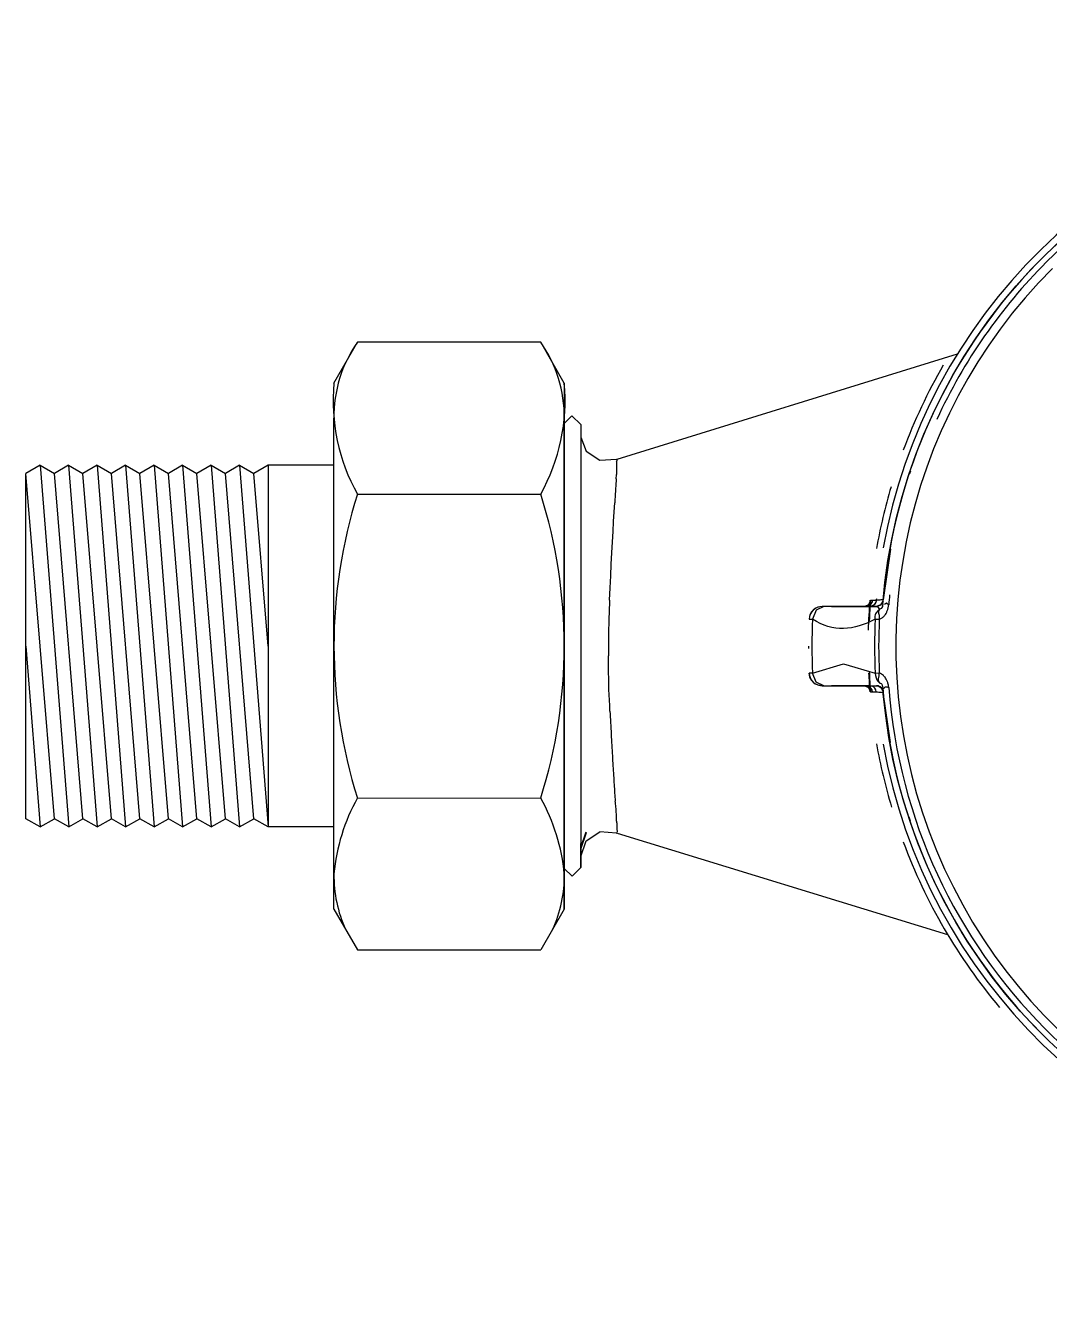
# Model space of a CAD drawing. Header units: millimetres. Extents: x 1218 to 72853, y -34712 to 16286.
# Drawn here: x 32371.1 to 32516.8, y 6643.9 to 6826.3 of the extents above; entities that cross this region are included whole.
import ezdxf

# ---------------------------------------------------------------- set-up
doc = ezdxf.new("R2010")
doc.units = ezdxf.units.MM
doc.set_wipeout_variables(frame=1)
doc.styles.get("Standard").update_dxf_attribs({"font": 'arial.ttf'})

# ---------------------------------------------------------------- blocks, each defined once
blk = doc.blocks.new('DONGHO-D50 PPR')
at = {"color": 8}
blk.add_wipeout([(3.76, -94.12), (-3.77, -94.12), (-5.1, -93.57), (-5.65, -92.24), (-5.65, -80.37), (-7.51, -79.18), (-17.16, -77.54), (-20.83, -76.76), (-23.18, -76.08), (-30.55, -73.44), (-36.98, -70.73), (-39.63, -68.45), (-43.73, -65.91), (-48.82, -62.23), (-53.13, -58.6), (-56.84, -55.01), (-59.1, -52.57), (-61.29, -51.42), (-68.68, -41.04), (-115.74, -26.63), (-118.14, -26.45), (-120.11, -27.72), (-120.88, -29.93), (-120.88, -31.52), (-122.12, -32.76), (-123.22, -37.44), (-126.56, -43.24), (-153.03, -42.56), (-155.99, -37.45), (-155.99, -25.74), (-199.86, -25.68), (-199.84, 25.8), (-155.99, 25.8), (-155.99, 37.46), (-152.65, 43.26), (-126.57, 43.26), (-123.22, 37.46), (-115.75, 26.63), (-67.26, 41.62), (-62.13, 48.95), (-56.82, 53.62), (-49.92, 61.35), (-43.45, 66.1), (-33.29, 71.75), (-26.96, 74.36), (-22.62, 76.25), (-14.28, 78.24), (-10.48, 78.84), (-6.63, 79.73), (-5.45, 87.26), (-4.18, 88.33), (4.21, 88.33), (5.47, 87.28), (6.64, 79.73), (16.51, 77.8), (23.84, 75.88), (30.71, 73.36), (48.33, 62.61), (54.66, 57.17), (61.29, 51.42), (65.87, 45.41), (146.99, 26.41), (150.13, 27.57), (151.48, 30.22), (151.48, 31.52), (152.72, 32.76), (153.82, 37.44), (157.16, 43.23), (183.24, 43.24), (186.59, 37.44), (186.59, 25.74), (230.46, 25.89), (230.45, -25.81), (186.59, -25.76), (186.59, -37.46), (183.25, -43.26), (157.17, -43.26), (153.82, -37.47), (153.82, -31.91), (152.83, -32.89), (151.48, -31.54), (151.4, -29.81), (150.53, -27.97), (149.13, -27), (147.54, -26.75), (146.83, -26.88), (64.09, -46.36), (60.85, -50.53), (57.02, -54.82), (53.18, -58.55), (49.27, -61.88), (45.08, -64.99), (41.26, -67.48), (36.86, -70.48), (29.1, -73.55), (21.3, -76.63), (12.58, -78.54), (6.2, -79.49), (5.64, -91.98), (5.09, -93.57)], dxfattribs=at)
for p, q in [((-155.99, 37.46), (-152.65, 43.26)), ((-126.57, 43.26), (-152.65, 43.26)), ((-123.22, 37.46), (-126.57, 43.26)), ((-115.71, 26.63), (-67.26, 41.62)), ((-123.22, 37.46), (-123.22, 32.78)), ((-155.99, -37.45), (-155.99, 32.44)), ((-123.22, 31.69), (-122.13, 32.78)), ((-123.22, 32.78), (-123.22, 31.03)), ((-120.88, 31.53), (-122.13, 32.78)), ((-120.88, 31.53), (-120.88, 30.44)), ((-197.79, 25.75), (-199.82, 24.58)), ((-197.79, 25.75), (-195.77, 24.58)), ((-193.74, 25.75), (-195.77, 24.58)), ((-193.74, 25.75), (-191.71, 24.58)), ((-189.68, 25.75), (-191.71, 24.58)), ((-189.68, 25.75), (-187.66, 24.58)), ((-185.63, 25.75), (-187.66, 24.58)), ((-185.63, 25.75), (-183.6, 24.58)), ((-181.57, 25.76), (-183.6, 24.58)), ((-181.57, 25.76), (-179.55, 24.58)), ((-177.52, 25.76), (-179.55, 24.58)), ((-177.52, 25.76), (-175.49, 24.59)), ((-173.47, 25.76), (-175.49, 24.59)), ((-173.47, 25.76), (-171.44, 24.59)), ((-169.41, 25.76), (-171.44, 24.59)), ((-169.41, 25.76), (-167.38, 24.59)), ((-165.36, 25.76), (-167.38, 24.59)), ((-165.36, 25.76), (-165.35, -25.74)), ((-155.99, 25.76), (-165.36, 25.76)), ((-158.33, 25.76), (-165.36, 25.76)), ((-199.82, -24.57), (-199.82, 24.58)), ((-152.65, 21.63), (-126.57, 21.63)), ((-120.88, 1.18), (-120.88, -31.52)), ((-152.65, -21.62), (-126.56, -21.61)), ((-197.79, -25.74), (-199.82, -24.57)), ((-197.79, -25.74), (-195.76, -24.57)), ((-193.73, -25.74), (-195.76, -24.57)), ((-193.73, -25.74), (-191.71, -24.57)), ((-189.68, -25.74), (-191.71, -24.57)), ((-189.68, -25.74), (-187.65, -24.57)), ((-185.63, -25.74), (-187.65, -24.57)), ((-185.63, -25.74), (-183.6, -24.57)), ((-181.57, -25.74), (-183.6, -24.57)), ((-181.57, -25.74), (-179.54, -24.57)), ((-177.52, -25.74), (-179.54, -24.57)), ((-177.52, -25.74), (-175.49, -24.57)), ((-173.46, -25.74), (-175.49, -24.57)), ((-173.46, -25.74), (-171.44, -24.57)), ((-169.41, -25.74), (-171.44, -24.57)), ((-169.41, -25.74), (-167.38, -24.57)), ((-165.35, -25.74), (-167.38, -24.57)), ((-155.99, -25.74), (-165.35, -25.74)), ((-158.33, -25.74), (-165.35, -25.74)), ((-120.88, -28.65), (-120.12, -26.45)), ((-120.11, -26.59), (-120.88, -28.82)), ((-115.79, -26.61), (-118.14, -26.45)), ((-115.7, -26.64), (-68.68, -41.04)), ((-120.88, -31.51), (-120.88, -28.08)), ((-123.22, -32.76), (-123.22, -31.01)), ((-123.22, -31.67), (-122.12, -32.76)), ((-123.22, -37.44), (-123.22, -32.76)), ((-120.88, -31.51), (-122.12, -32.76)), ((-155.99, -37.45), (-152.64, -43.24)), ((-123.22, -37.44), (-126.56, -43.24)), ((-152.64, -43.24), (-126.56, -43.24))]:
    blk.add_line(p, q)
for p, q in [((-123.22, -37.44), (-123.22, 32.45)), ((-123.22, 31.03), (-123.22, -31.01)), ((-120.88, 31.53), (-120.88, 1.18)), ((-120.88, 30.44), (-120.88, -28.08)), ((-197.79, 25.75), (-193.73, -25.74)), ((-193.74, 25.75), (-189.68, -25.74)), ((-189.68, 25.75), (-185.63, -25.74)), ((-185.63, 25.75), (-181.57, -25.74)), ((-181.57, 25.76), (-177.52, -25.74)), ((-177.52, 25.76), (-173.46, -25.74)), ((-173.47, 25.76), (-169.41, -25.74)), ((-169.41, 25.76), (-165.35, -25.74)), ((-195.76, -24.57), (-199.82, 24.58)), ((-191.71, -24.57), (-195.77, 24.58)), ((-187.65, -24.57), (-191.71, 24.58)), ((-183.6, -24.57), (-187.66, 24.58)), ((-179.54, -24.57), (-183.6, 24.58)), ((-175.49, -24.57), (-179.55, 24.58)), ((-171.44, -24.57), (-175.49, 24.59)), ((-167.38, -24.57), (-171.44, 24.59)), ((-165.36, 0.01), (-167.38, 24.59)), ((-74.11, 24.48), (-73.98, 24.88)), ((-73.98, 24.89), (-74.1, 24.52)), ((-123.22, -37.44), (-123.22, 21.63)), ((-116.36, 14.83), (-116.28, 16.33)), ((-76.81, 13.8), (-77.86, 6.59)), ((-77.86, 6.59), (-76.81, 13.76)), ((-116.78, 6.55), (-116.7, 8.29)), ((-85.18, 5.65), (-80.37, 5.65)), ((-80.29, 5.65), (-85.18, 5.65)), ((-77.89, 5.96), (-77.83, 6.06)), ((-78.99, 3.85), (-78.4, 3.82)), ((-199.82, 0), (-197.79, -25.74)), ((-123.22, 0.01), (-123.22, -37.44)), ((-78.99, -3.84), (-78.4, -3.81)), ((-80.38, -5.64), (-85.18, -5.64)), ((-80.29, -5.64), (-85.18, -5.64)), ((-76.82, -13.71), (-77.86, -6.55)), ((-73.99, -24.84), (-74.15, -24.36)), ((-74.14, -24.42), (-74, -24.84)), ((-66.55, -40.93), (-66.75, -40.61))]:
    blk.add_line(p, q, dxfattribs=at)
at = {"color": 8, "flags": 128}
for points in [[(-77.9, 5.96), (-77.59, 9.07), (-77.17, 12.17), (-76.62, 15.25), (-75.95, 18.3), (-75.16, 21.32), (-74.24, 24.31), (-73.21, 27.26), (-72.06, 30.16), (-70.8, 33.02), (-69.42, 35.83), (-67.94, 38.57), (-66.34, 41.26), (-64.64, 43.88), (-62.83, 46.43), (-60.92, 48.91), (-58.92, 51.3), (-56.82, 53.62), (-54.63, 55.85), (-52.35, 57.99)], [(-116.28, 16.33), (-116.2, 17.76), (-116.12, 19.11), (-116.04, 20.39)], [(-116.7, 8.29), (-116.61, 9.99), (-116.53, 11.66), (-116.45, 13.27), (-116.36, 14.83)], [(-86.52, 5.65), (-86.85, 5.61), (-87.15, 5.53), (-87.41, 5.41), (-87.82, 5.12), (-88.05, 4.84), (-88.19, 4.6), (-88.33, 4.21), (-88.39, 3.86)], [(-86.27, 5.65), (-87.4, 5.13), (-87.89, 3.84)], [(-78.79, 5.65), (-80.21, 5.65), (-81.65, 5.65), (-83.13, 5.65), (-84.67, 5.65), (-86.27, 5.65)], [(-79.64, 6.52), (-79.94, 5.9), (-80.34, 5.69)], [(-80.29, 5.65), (-80.18, 5.65), (-80.08, 5.65), (-79.97, 5.65), (-79.87, 5.65), (-79.76, 5.65)], [(-79.39, 6.52), (-79.42, 6.52), (-79.45, 6.52), (-79.48, 6.52), (-79.5, 6.52), (-79.53, 6.52), (-79.56, 6.52), (-79.59, 6.52), (-79.61, 6.52), (-79.64, 6.52)], [(-78.83, 6.52), (-78.94, 6.52), (-79.05, 6.52), (-79.17, 6.52), (-79.28, 6.52), (-79.39, 6.52)], [(-78.85, 6.44), (-78.89, 6.28), (-79.07, 5.96)], [(-78.78, 5.66), (-78.15, 5.9), (-77.86, 6.5)], [(-77.87, 6.44), (-78.21, 5.87), (-78.78, 5.66)], [(-77.64, 5.98), (-77.37, 6.18), (-77.06, 5.9)], [(-116.72, -9.24), (-116.76, -8.47), (-116.8, -7.71), (-116.83, -6.93), (-116.86, -6.15), (-116.88, -5.37), (-116.9, -4.58), (-116.92, -3.79), (-116.93, -3), (-116.94, -2.2), (-116.95, -1.4)], [(-87.89, -3.84), (-83.48, -2.51), (-78.99, -3.86)], [(-88.39, -3.85), (-88.33, -4.18), (-88.24, -4.48), (-88.12, -4.73), (-87.81, -5.12), (-87.52, -5.34), (-87.01, -5.56), (-86.52, -5.64)], [(-86.52, -5.64), (-87.08, -5.54), (-87.6, -5.3), (-88, -4.91), (-88.27, -4.41), (-88.39, -3.85)], [(-86.27, -5.64), (-87.4, -5.12), (-87.89, -3.84)], [(-78.99, -3.84), (-78.95, -4.17), (-78.86, -4.49), (-78.73, -4.78), (-78.55, -5.04), (-78.34, -5.26)], [(-78.34, -5.26), (-78.51, -4.95), (-78.5, -4.63), (-78.41, -4.24), (-78.4, -3.81)], [(-86.27, -5.64), (-84.73, -5.64), (-83.24, -5.64), (-81.78, -5.64), (-80.3, -5.64), (-78.79, -5.64)], [(-80.34, -5.68), (-79.94, -5.89), (-79.64, -6.51)], [(-79.76, -5.64), (-79.87, -5.64), (-79.97, -5.64), (-80.08, -5.64), (-80.18, -5.64), (-80.29, -5.64)], [(-79.99, -5.72), (-80.08, -5.69), (-80.28, -5.65)], [(-79.75, -5.66), (-79.69, -5.66), (-79.56, -5.66), (-79.36, -5.66), (-79.1, -5.66), (-78.78, -5.66)], [(-78.84, -6.5), (-78.91, -6.22), (-79.04, -5.99), (-79.23, -5.81), (-79.47, -5.7), (-79.75, -5.66)], [(-79.64, -6.51), (-79.58, -6.51), (-79.52, -6.51), (-79.46, -6.51), (-79.39, -6.51)], [(-79.39, -6.51), (-79.28, -6.51), (-79.17, -6.51), (-79.05, -6.51), (-78.94, -6.51), (-78.83, -6.51)], [(-77.86, -6.5), (-77.92, -6.23), (-78.06, -5.99), (-78.26, -5.81), (-78.51, -5.69), (-78.78, -5.65)], [(-54.02, -56.44), (-56.23, -54.23), (-58.35, -51.94), (-60.39, -49.57), (-62.32, -47.11), (-64.15, -44.58), (-65.88, -41.98), (-67.51, -39.31), (-69.03, -36.58), (-70.44, -33.79), (-71.73, -30.95), (-72.91, -28.05), (-73.98, -25.12), (-74.92, -22.14), (-75.75, -19.12), (-76.45, -16.08), (-77.03, -13.01), (-77.49, -9.92), (-77.83, -6.81), (-77.9, -5.96)]]:
    blk.add_lwpolyline(points, dxfattribs=at)
at = {"flags": 128}
for points in [[(-120.87, 29.75), (-120.11, 27.77), (-118.14, 26.46), (-115.79, 26.62)], [(-120.88, -29.94), (-120.11, -27.72), (-118.14, -26.41)]]:
    blk.add_lwpolyline(points, dxfattribs=at)
at = {"color": 8}
for centre, radius, start, end in [((0, 0), 79.1, 99.1673, 169.8205), ((0, 0), 78.12, 94.3723, 170.0994), ((0, 0), 77.28, 94.3723, 134.9971), ((0, 0), 77.28, 134.9971, 155.3095), ((0, 0), 80.01, 149.9971, 159.5838), ((0, 0), 80.01, 163.5286, 169.9971), ((0, 0), 77.28, 174.5778, 175.6219), ((-86.51, 3.77), 1.88, 89.9971, 177.5052), ((0, 0), 80.01, 175.3009, 178.3752), ((0, 0), 79.91, 175.3226, 177.402), ((0, 0), 79.1, 175.1181, 175.2751), ((0, 0), 87.98, 177.498, 182.4961), ((0, 0), 79.08, 177.2105, 182.7836), ((0, 0), 78.49, 177.2106, 182.7836), ((0, 0), 88.48, 179.9971, 180.2312), ((0, 0), 79.91, 182.5922, 184.6715), ((0, 0), 80.01, 182.7484, 184.677), ((0, 0), 78.12, 184.3723, 265.2169), ((0, 0), 77.28, 184.3723, 265.2169), ((0, 0), 80.01, 189.9971, 196.6461), ((0, 0), 79.1, 190.1737, 261.5961), ((0, 0), 80.01, 200.39, 219.9971)]:
    blk.add_arc(centre, radius, start, end, dxfattribs=at)
for centre, radius, start, end in [((0, 0), 76.04, 134.9971, 269.9971), ((-137.75, 32.72), 18.25, 144.7443, 180.8793), ((-141.47, 32.72), 18.25, 359.1285, 35.2636), ((-128.74, 34.95), 27.37, 174.7443, 209.1285), ((-150.48, 34.95), 27.37, 330.8793, 5.2636), ((-84.43, 0.01), 71.56, 162.416, 197.5919), ((-194.78, 0.01), 71.56, 342.416, 17.5919), ((-128.74, -34.93), 27.37, 150.8793, 174.7443), ((-150.47, -34.94), 27.37, 5.2636, 29.1285), ((-137.75, -32.7), 18.25, 179.1285, 204.7443), ((-141.46, -32.71), 18.25, 335.2636, 0.8793)]:
    blk.add_arc(centre, radius, start, end)
at = {"color": 8, "extrusion": (0, 0, -1)}
blk.add_ellipse((-80.33, -6.58), major_axis=(0, -0.941), ratio=0.999402, start_param=3.493573, end_param=4.630615, dxfattribs=at)
at = {"color": 8}
for points, knots in [([(-115.85, 23.83), (-115.81, 24.08), (-115.76, 24.43), (-115.75, 24.85), (-115.75, 25.13), (-115.74, 25.39), (-115.73, 25.62), (-115.72, 25.84), (-115.72, 26.09), (-115.75, 26.22), (-115.78, 26.29)], [0, 0, 0, 0, 0.2, 0.3, 0.4, 0.5, 0.6, 0.7, 0.8, 1, 1, 1, 1]), ([(-115.85, 23.82), (-115.86, 23.41), (-115.92, 22.38), (-115.99, 21.14), (-116.04, 20.38)], [0, 0, 0, 0, 0.444444, 1, 1, 1, 1]), ([(-116.78, 6.55), (-116.79, 6.29), (-116.81, 5.77), (-116.85, 4.71), (-116.91, 2.86), (-116.95, 0.73), (-116.95, -0.87), (-116.95, -1.4)], [0, 0, 0, 0, 0.1, 0.2, 0.4, 0.8, 1, 1, 1, 1]), ([(-86.27, 5.65), (-86.33, 5.65), (-86.46, 5.65), (-86.51, 5.65), (-86.51, 5.65)], [0, 0, 0, 0, 0.4, 0.9996891, 0.9996891, 0.9996891, 0.9996891]), ([(-80.37, 5.65), (-80.26, 5.66), (-80.08, 5.68), (-80.01, 5.7), (-80.01, 5.71)], [0.0000075, 0.0000075, 0.0000075, 0.0000075, 0.5, 1, 1, 1, 1]), ([(-79.39, 6.52), (-79.41, 6.37), (-79.49, 6.12), (-79.76, 5.81), (-79.94, 5.73), (-80.01, 5.71)], [0, 0, 0, 0, 0.25, 0.5, 1, 1, 1, 1]), ([(-79.76, 5.65), (-79.75, 5.65), (-79.65, 5.65), (-79.27, 5.65), (-78.96, 5.65), (-78.79, 5.65)], [0, 0, 0, 0, 0.4, 0.7, 1, 1, 1, 1]), ([(-78.84, 6.51), (-78.84, 6.48), (-78.85, 6.27), (-79.11, 5.88), (-79.39, 5.72), (-79.63, 5.67), (-79.75, 5.66)], [0, 0, 0, 0, 0.375, 0.5625, 0.75, 1, 1, 1, 1]), ([(-77.88, 6.59), (-78.07, 6.58), (-78.56, 6.54), (-78.82, 6.52), (-78.83, 6.52)], [0, 0, 0, 0, 0.4, 1, 1, 1, 1]), ([(-78.35, 5.26), (-78.39, 5.35), (-78.47, 5.46), (-78.58, 5.56), (-78.68, 5.62), (-78.75, 5.64), (-78.79, 5.65)], [-1, -1, -1, -1, -0.6, -0.4, -0.2, 0, 0, 0, 0]), ([(-78.4, 3.82), (-78.25, 3.88), (-77.97, 4.04), (-77.67, 4.32), (-77.43, 4.64), (-77.26, 5), (-77.13, 5.41), (-77.08, 5.73), (-77.06, 5.9)], [0, 0, 0, 0, 0.2, 0.4, 0.55, 0.7, 0.85, 1, 1, 1, 1]), ([(-77.9, 5.95), (-77.91, 5.84), (-77.95, 5.6), (-78.1, 5.33), (-78.24, 5.28), (-78.34, 5.28)], [0, 0, 0, 0, 0.25, 0.6, 1, 1, 1, 1]), ([(-77.9, 5.96), (-77.88, 6.1), (-77.87, 6.29), (-77.85, 6.47), (-77.85, 6.51), (-77.85, 6.51)], [0, 0, 0, 0, 0.4, 0.7, 1, 1, 1, 1]), ([(-88.37, 3.85), (-88.36, 3.85), (-88.28, 3.85), (-88.09, 3.84), (-87.9, 3.84)], [0.2, 0.2, 0.2, 0.2, 0.4, 1, 1, 1, 1]), ([(-78.34, 5.27), (-78.45, 5.18), (-78.62, 5.02), (-78.85, 4.73), (-79, 4.44), (-79.06, 4.13), (-79.03, 3.93), (-78.99, 3.85)], [-1, -1, -1, -1, -0.75, -0.5625, -0.375, -0.1875, 0, 0, 0, 0]), ([(-78.34, 5.27), (-78.4, 5.2), (-78.51, 5.05), (-78.53, 4.82), (-78.48, 4.56), (-78.39, 4.27), (-78.4, 4), (-78.4, 3.82)], [0, 0, 0, 0, 0.1875, 0.375, 0.5625, 0.734375, 1, 1, 1, 1]), ([(-77.06, -5.89), (-77.08, -5.67), (-77.15, -5.3), (-77.31, -4.86), (-77.52, -4.49), (-77.86, -4.1), (-78.18, -3.9), (-78.4, -3.81)], [0, 0, 0, 0, 0.2, 0.35, 0.5, 0.7, 1, 1, 1, 1]), ([(-78.34, -5.28), (-78.27, -5.27), (-78.13, -5.31), (-77.97, -5.53), (-77.91, -5.81), (-77.9, -5.94)], [0, 0, 0, 0, 0.3, 0.7, 1, 1, 1, 1]), ([(-86.51, -5.64), (-86.51, -5.64), (-86.48, -5.64), (-86.36, -5.64), (-86.27, -5.64)], [0.0003102, 0.0003102, 0.0003102, 0.0003102, 0.4, 1, 1, 1, 1]), ([(-78.83, -6.51), (-78.82, -6.51), (-78.7, -6.52), (-78.31, -6.55), (-78.02, -6.57), (-77.88, -6.58)], [0, 0, 0, 0, 0.4, 0.7, 1, 1, 1, 1]), ([(-78.78, -5.66), (-78.69, -5.66), (-78.51, -5.69), (-78.24, -5.82), (-78.03, -6.12), (-77.93, -6.42), (-77.88, -6.57)], [0, 0, 0, 0, 0.2, 0.4, 0.7, 1, 1, 1, 1]), ([(-77.86, -6.45), (-77.87, -6.33), (-77.96, -6.1), (-78.16, -5.87), (-78.42, -5.7), (-78.64, -5.65), (-78.76, -5.64)], [0, 0, 0, 0, 0.25, 0.5, 0.708333, 1, 1, 1, 1]), ([(-115.81, -24.93), (-115.77, -25.13), (-115.73, -25.41), (-115.72, -25.71), (-115.72, -25.91), (-115.72, -26.09), (-115.72, -26.24), (-115.71, -26.37), (-115.71, -26.45), (-115.71, -26.47)], [0.0006087, 0.0006087, 0.0006087, 0.0006087, 0.2, 0.3, 0.4, 0.5, 0.6, 0.7, 0.8, 0.8, 0.8, 0.8])]:
    blk.add_open_spline(points, degree=3, knots=knots, dxfattribs=at)
for points in [[(-115.79, 26.62), (-115.75, 26.63), (-115.71, 26.63), (-115.71, 26.52), (-115.75, 26.38), (-115.78, 26.29)], [(-115.79, -26.61), (-115.74, -26.63), (-115.7, -26.64), (-115.74, -26.61), (-115.78, -26.58)], [(-115.79, -26.61), (-115.75, -26.63), (-115.72, -26.64), (-115.73, -26.6)]]:
    blk.add_open_spline(points, degree=3)
for points in [[(-80.01, 5.71), (-80.01, 5.71), (-80.05, 5.7), (-80.2, 5.67), (-80.29, 5.65)], [(-78.99, 3.85), (-80.5, 3.01), (-83.49, 2.07), (-86.45, 2.91), (-87.9, 3.84)], [(-87.9, -3.83), (-88.03, -3.83), (-88.24, -3.84), (-88.35, -3.84), (-88.37, -3.84)], [(-80.01, -5.7), (-80.01, -5.7), (-80.04, -5.69), (-80.16, -5.66), (-80.3, -5.65), (-80.38, -5.64)], [(-77.9, -5.96), (-77.89, -5.99), (-77.87, -6.04), (-77.79, -6.06), (-77.68, -5.91), (-77.53, -5.77), (-77.32, -5.79), (-77.15, -5.85), (-77.06, -5.89)], [(-77.9, -5.96), (-77.84, -6.7), (-77.76, -7.54), (-77.8, -7.07), (-77.85, -6.51)], [(-116.72, -9.24), (-116.69, -9.8), (-116.66, -10.36), (-116.64, -10.9)], [(-116.64, -10.9), (-116.61, -11.45), (-116.58, -12), (-116.55, -12.55)], [(-116.55, -12.52), (-116.52, -13.06), (-116.49, -13.59), (-116.46, -14.11)], [(-116.46, -14.09), (-116.43, -14.61), (-116.41, -15.12), (-116.38, -15.6)], [(-116.38, -15.6), (-116.35, -16.09), (-116.32, -16.55), (-116.3, -16.99)], [(-116.3, -17.05), (-116.27, -17.52), (-116.24, -17.95), (-116.22, -18.37)], [(-116.21, -18.42), (-116.16, -19.31), (-116.11, -20.11), (-116.06, -20.88)], [(-116.06, -20.93), (-116.03, -21.31), (-116.01, -21.69), (-115.98, -22.05)], [(-115.81, -24.93), (-115.8, -24.84), (-115.78, -24.66), (-115.77, -24.37), (-115.79, -24.04), (-115.82, -23.68), (-115.83, -23.31), (-115.86, -22.92), (-115.91, -22.49), (-115.96, -22.2), (-115.98, -22.05)]]:
    blk.add_open_spline(points, degree=3, dxfattribs=at)
at = {"flags": 1}
for p in [(-123.22, 0.01), (153.82, -0.01)]:
    blk.add_attdef('AMC', p, '', height=0.5, dxfattribs=at)

msp = doc.modelspace()

# ---------------------------------------------------------------- block references
msp.add_blockref('DONGHO-D50 PPR', (32571, 6738.01))

doc.saveas('drawing.dxf')
